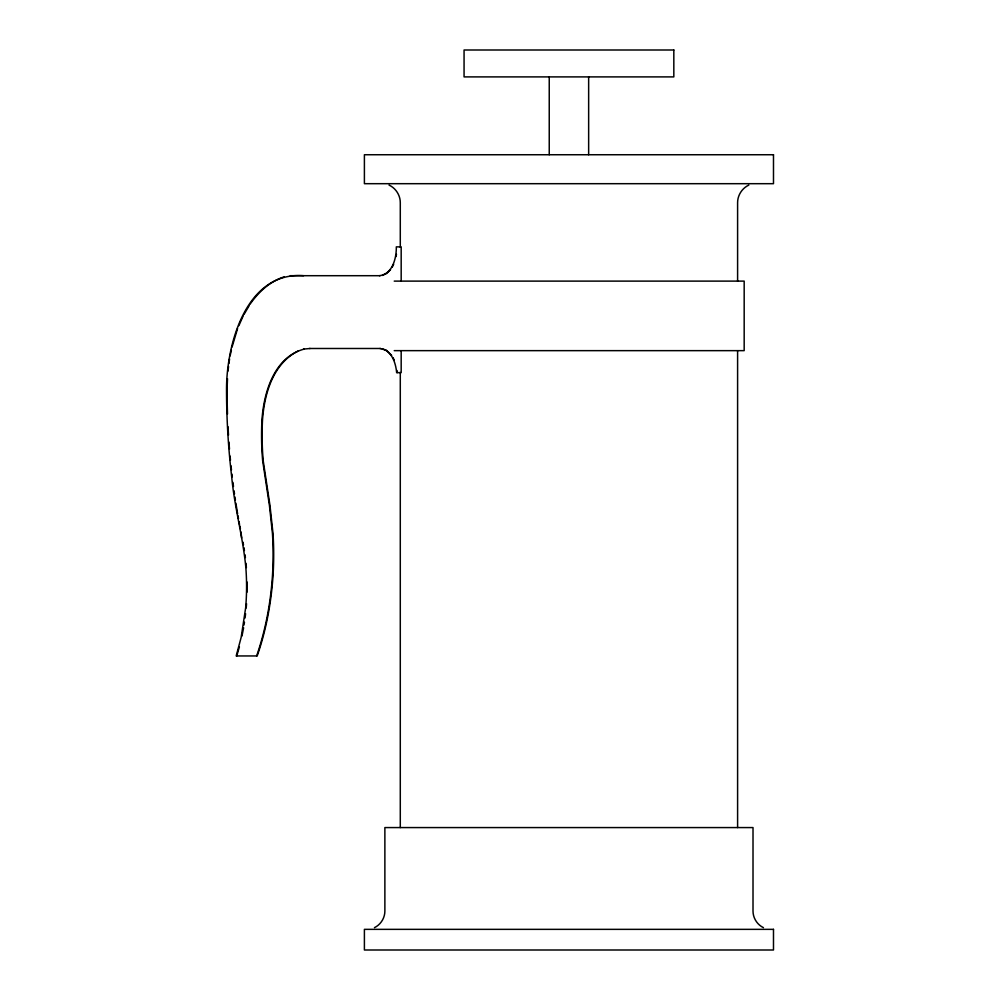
<?xml version="1.0" encoding="UTF-8"?>
<svg xmlns="http://www.w3.org/2000/svg" width="1000" height="1000" viewBox="0 0 1000 1000"><rect width="100%" height="100%" fill="white"/><g stroke="black" fill="none" stroke-linecap="round" stroke-linejoin="round"><path stroke-width="1.5" d="M263.2 460.7L269.988 505.55L273 533.387A331.75 331.525 -90 0 1 273.012 575.763C271.2 603.025 266.15 630.125 257.188 655.95L236.188 655.95L241.15 637.413L245.637 607.987A244.638 244.475 90 0 0 245.837 567.587C242.987 537.075 234.475 507.413 231.7 476.875A747.613 747.113 -90 0 1 226.525 388.725C226.663 343.675 246.388 271.438 303.55 275.7M227.5 414.05A747.613 747.113 90 0 1 227.087 388.725L227.5 378.663M256.625 655.95C265.587 630.125 270.65 603.025 272.462 575.763A331.75 331.525 -90 0 0 272.438 533.387L269.438 505.55L262.65 460.7A299.587 299.387 90 0 1 261.913 420.662C263.637 392.912 273.938 357.125 304.188 349.087M263.2 460.7A299.587 299.387 90 0 1 262.462 420.662C264.15 394.375 272.863 363.413 298.363 350.887M245.1 617.95L245.575 613.675M227.975 371.112L228.562 366.55M228.962 363.5L229.55 358.938M244.037 624.975L244.462 622.163M396.025 256.613L396.463 254.237M241.975 636.038L243.612 627.775M230.075 355.925L231.4 349.975M232.062 347L237.587 328.537M236.737 655.95L239.412 646.825M238.85 325.688L243.263 315.712M392.212 267.175L393.663 264.325M244.013 314.45L249.225 305.575M249.975 304.312C258.45 292.1 269.85 281.35 284.288 276.825M390.538 269.675L386.662 273.475L382.3 275.45M374.45 927.65C380.7 924.675 384.9 918 384.875 911.075L384.875 827.575L753.012 827.575L753.012 911.075C752.987 918 757.188 924.675 763.438 927.65M748.838 185.087C742.113 188.162 737.55 195.312 737.6 202.712L737.6 281.112M379.475 275.7C392.6 274.125 396.538 258 396.312 246.863L401.175 246.863L401.175 281.025M303.637 349.087L310.113 348.488M290.25 275.7L380.037 275.7M394.225 281.112L744.175 281.112L744.175 350.65L394.225 350.65M309.562 348.488L380.5 348.488M241.663 538.038L241.012 532.013M379.938 348.488L386.45 350.262L391.625 355.387M381.962 348.688C392.075 351.5 395.8 363.263 396.637 372.638L401.175 372.638L401.175 350.9M389.05 185.087C395.775 188.162 400.337 195.312 400.288 202.712L400.288 247.288M393.062 357.725L394.325 360.337M239.812 525.988L240.413 529M242.987 542.188L243.5 544.95M237.963 515.75L238.487 518.675M239.025 521.6L239.55 524.525M235.875 503.137L237.613 513.837M234.062 490.812L234.5 493.9M234.95 496.975L235.4 500.062M244.013 547.725L244.412 550.538M245.012 554.775L245.413 557.587M232.963 482.388L233.487 486.512M396.95 370.462L397.188 372.638M245.975 563.3L246.4 567.587M737.6 350.65L737.6 827.575M588.65 76.9L588.65 154.738M549.237 76.9L549.237 154.738M400.288 372.475L400.288 827.575M232.237 476.875A747.613 747.113 90 0 1 231.925 474.1M231.462 469.95A747.613 747.113 90 0 1 231.012 465.788M230.463 460.225A747.613 747.113 90 0 1 230.075 456.05M229.488 449.087A747.613 747.113 90 0 1 228.962 442.1M228.5 435.1A747.613 747.113 90 0 1 228.025 426.688M247.1 582.013A244.638 244.475 90 0 1 247.075 592.137M246.537 603.675A244.638 244.475 90 0 1 246.2 607.987M673.825 50L464.062 50L464.062 76.9L673.825 76.9L673.825 50M773.487 154.738L364.4 154.738L364.4 183.688L773.487 183.688L773.487 154.738M773.487 929.35L364.4 929.35L364.4 950L773.487 950L773.487 929.35"/></g></svg>
